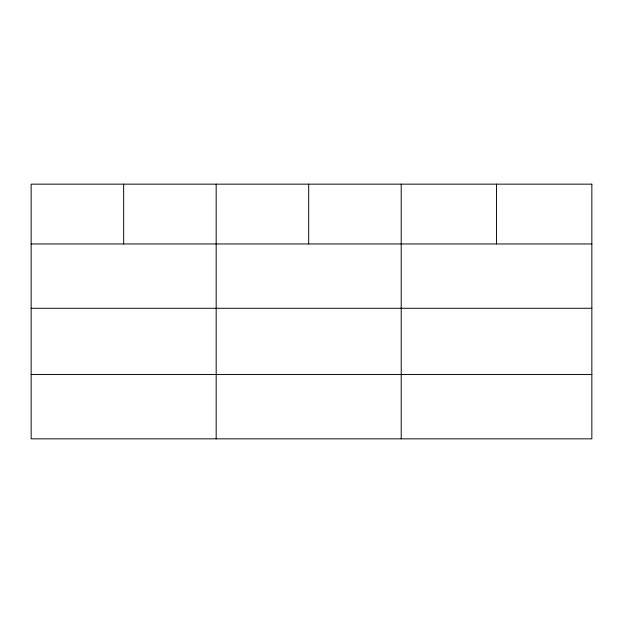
<?xml version="1.0" encoding="UTF-8"?>
<svg xmlns="http://www.w3.org/2000/svg" width="623" height="623" viewBox="0 0 623 623"><rect width="100%" height="100%" fill="white"/><g stroke="black" fill="none" stroke-linecap="round" stroke-linejoin="round"><path stroke-width="0.93" d="M31.15 243.959L591.85 243.959M31.15 308.276L591.85 308.276M31.15 374.54L591.85 374.54M496.531 184.151L496.531 243.959M401.212 184.151L401.212 438.849M308.697 184.151L308.697 243.959M216.181 184.151L216.181 438.849M123.666 184.151L123.666 243.959M591.85 184.151L31.15 184.151L31.15 438.849L591.85 438.849L591.85 184.151"/></g></svg>
